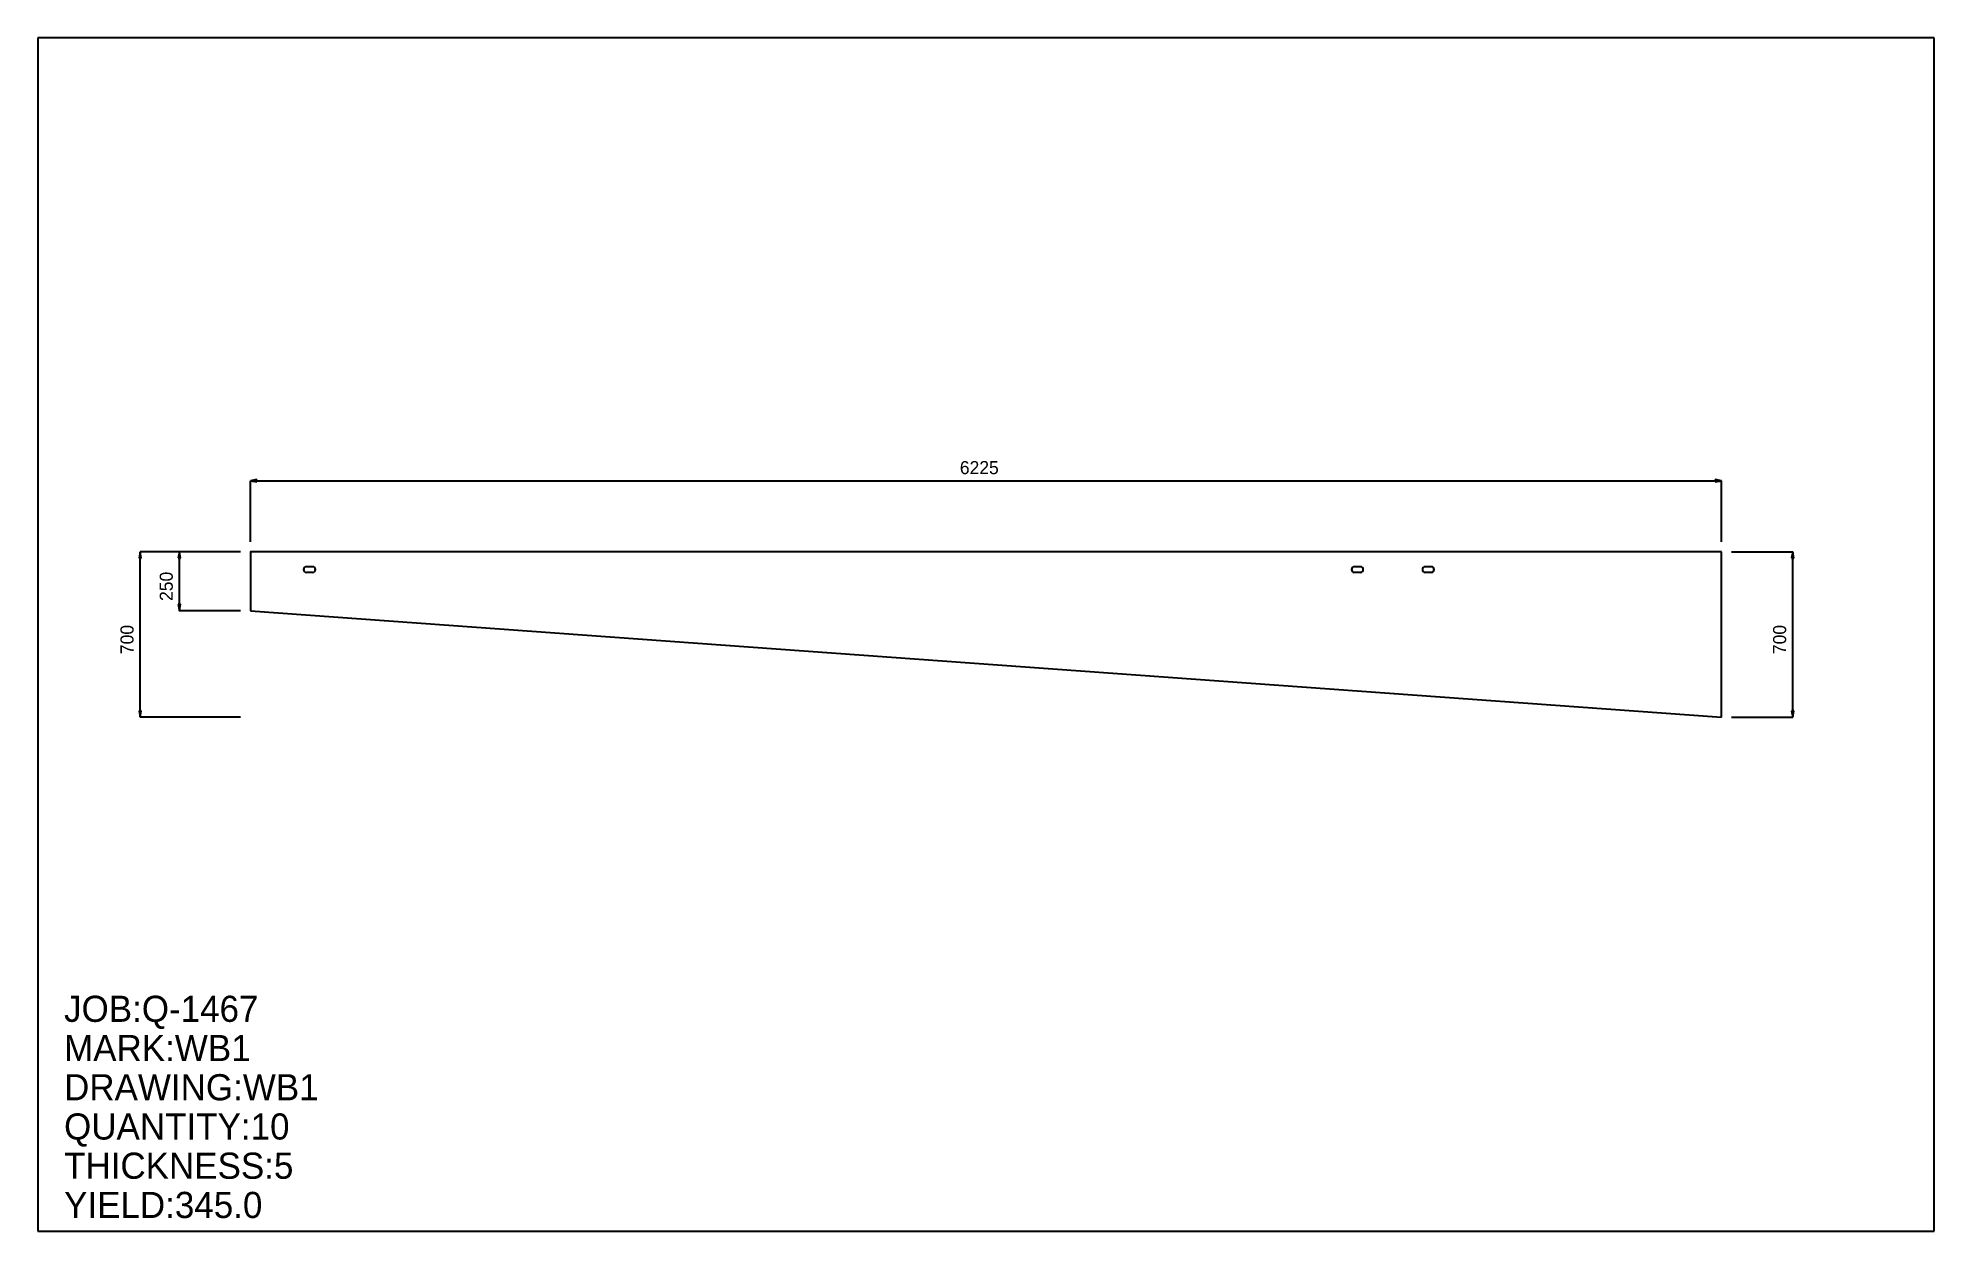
# Model space of a CAD drawing. Extents: x 0 to 8023, y 0 to 5049.
import ezdxf

# ---------------------------------------------------------------- set-up
doc = ezdxf.new("R2010")
doc.units = 0
doc.header["$LTSCALE"] = 0.125
for name, color, linetype in [('2', 7, 'CONTINUOUS'), ('3', 1, 'CONTINUOUS'), ('4', 1, 'CONTINUOUS'), ('5', 7, 'CONTINUOUS'), ('6', 6, 'CONTINUOUS')]:
    doc.layers.add(name, color=color, linetype=linetype)

# ---------------------------------------------------------------- blocks, each defined once
blk = doc.blocks.new('ARROW')
at = {"layer": '2', "linetype": 'CONTINUOUS'}
for p, q in [((0, 0), (-1, 0.166667)), ((-1, 0.166667), (-1, -0.166667)), ((-1, -0.166667), (0, 0))]:
    blk.add_line(p, q, dxfattribs=at)
blk = doc.blocks.new('PLATE')
at = {"layer": '3', "linetype": 'CONTINUOUS'}
for p, q in [((0, 0), (0, -250)), ((6225.1, 0), (0, 0)), ((6225.1, -700), (6225.1, 0)), ((0, -250), (6225.1, -700))]:
    blk.add_line(p, q, dxfattribs=at)
at = {"layer": '4', "linetype": 'CONTINUOUS'}
for p, q in [((263, -63), (237, -63)), ((4697, -63), (4671, -63)), ((4997, -63), (4971, -63)), ((263, -87), (237, -87)), ((4697, -87), (4671, -87)), ((4997, -87), (4971, -87))]:
    blk.add_line(p, q, dxfattribs=at)
for centre, start, end in [((237, -75), 90, -90), ((263, -75), -90, 90), ((4671, -75), 90, -90), ((4697, -75), -90, 90), ((4971, -75), 90, -90), ((4997, -75), -90, 90)]:
    blk.add_arc(centre, 12, start, end, dxfattribs=at)
at = {"layer": '5', "linetype": 'CONTINUOUS'}
for p, q in [((-0.1, 0), (0.1, 0)), ((0, -0.1), (0, 0.1))]:
    blk.add_line(p, q, dxfattribs=at)
blk.add_circle((0, 0), 0.1, dxfattribs=at)
at = {"layer": '6', "linetype": 'CONTINUOUS'}
for p, q in [((0, 41.5), (0, 300.9)), ((0, 300.8), (6225.1, 300.8)), ((6225.1, 41.5), (6225.1, 300.9)), ((-41.5, 0), (-466.9, 0)), ((-466.8, -700), (-466.8, 0)), ((-41.5, 0), (-300.9, 0)), ((-300.8, -250), (-300.8, 0)), ((6266.6, 0), (6525.9, 0)), ((6525.9, -700), (6525.9, 0)), ((-41.5, -250), (-300.9, -250)), ((-41.5, -700), (-466.9, -700)), ((6266.6, -700), (6525.9, -700))]:
    blk.add_line(p, q, dxfattribs=at)
at = {"layer": '6', "xscale": 27.666903, "yscale": 27.666903, "zscale": 27.666903}
for p, rotation in [((0, 300.8), 180), ((-466.8, 0), 90), ((-300.8, 0), 90), ((6525.9, 0), 90), ((-300.8, -250), 270), ((-466.8, -700), 270), ((6525.9, -700), 270)]:
    blk.add_blockref('ARROW', p, dxfattribs=dict(at, rotation=rotation))
blk.add_blockref('ARROW', (6225.1, 300.8), dxfattribs=at)
at = {"layer": '5'}
blk.add_text('ZERO', height=0.015, dxfattribs=at).set_placement((0, 0))
at = {"layer": '6'}
blk.add_text('6225', height=55.33, dxfattribs=at).set_placement((3001.9, 328.5))
for s, p in [('250', (-328.5, -208)), ('700', (-494.5, -433)), ('700', (6498.2, -433))]:
    blk.add_text(s, height=55.33, rotation=90, dxfattribs=at).set_placement(p)

msp = doc.modelspace()

# ---------------------------------------------------------------- linework, layer by layer
at = {"layer": '5', "linetype": 'CONTINUOUS'}
for p, q in [((8023.4028, 5049.2104), (0, 5049.2104)), ((0, 5049.2104), (0, 0)), ((8023.4028, 0), (8023.4028, 5049.2104)), ((0, 0), (8023.4028, 0))]:
    msp.add_line(p, q, dxfattribs=at)

# ---------------------------------------------------------------- block references
at = {"layer": '2'}
msp.add_blockref('PLATE', (899.1748, 2874.6055), dxfattribs=at)

# ---------------------------------------------------------------- texts
at = {"layer": '5'}
for s, p in [('JOB:Q-1467', (110.66761, 885.34088)), ('MARK:WB1', (110.66761, 719.33948)), ('DRAWING:WB1', (110.66761, 553.33807)), ('QUANTITY:10', (110.66761, 387.33664)), ('THICKNESS:5', (110.66761, 221.33522)), ('YIELD:345.0', (110.66761, 55.333805))]:
    msp.add_text(s, height=110.668, dxfattribs=at).set_placement(p)

doc.saveas('drawing.dxf')
